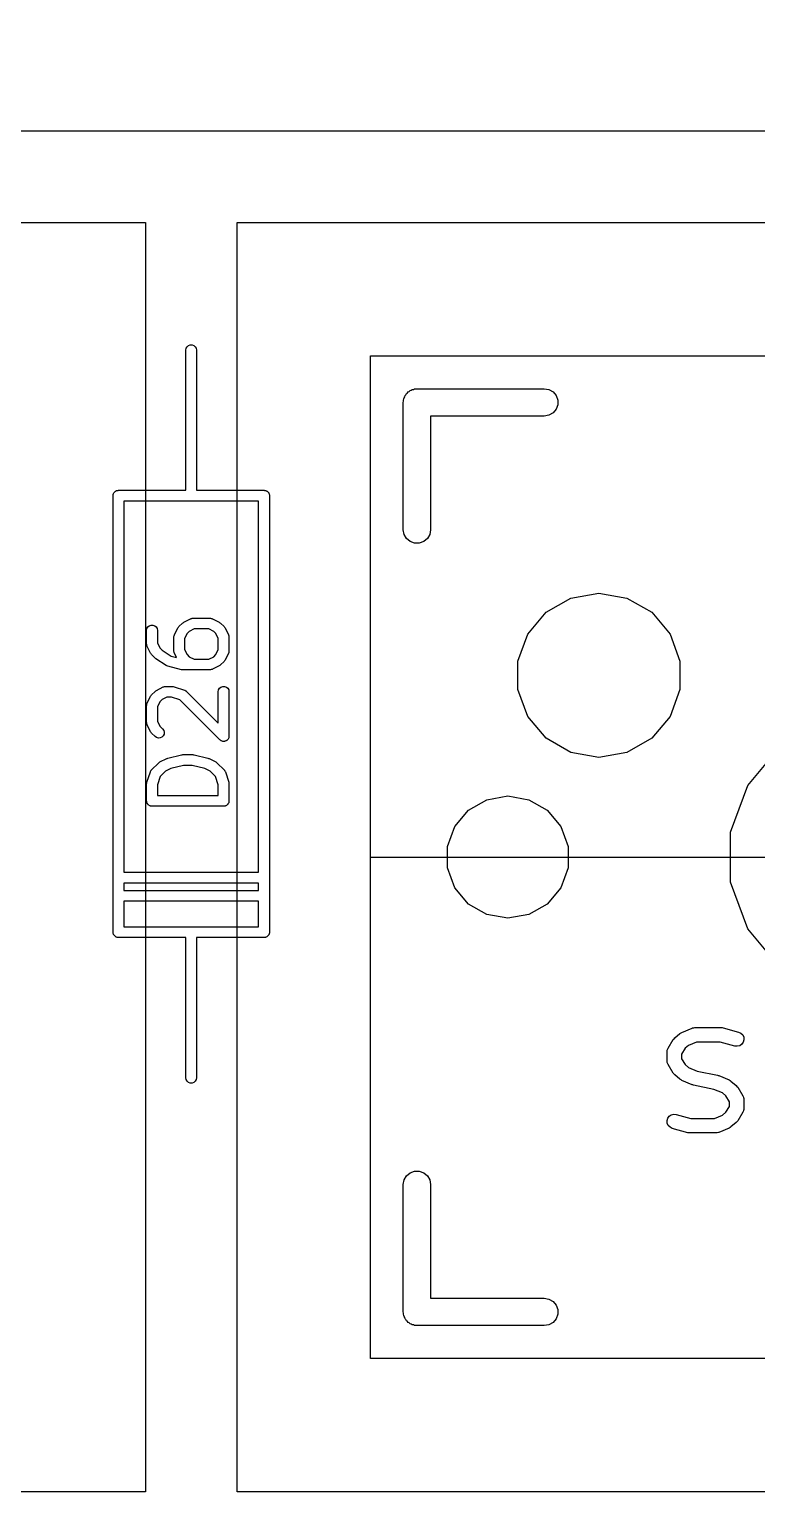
# Model space of a CAD drawing. Header units: millimetres. Extents: x 30 to 728, y -111 to 447.
# Drawn here: x 166.35 to 176.5, y 140.22 to 160.65 of the extents above; entities that cross this region are included whole.
import ezdxf

# ---------------------------------------------------------------- set-up
doc = ezdxf.new("R2010")
doc.units = ezdxf.units.MM
for name, color, linetype in [('BLACK', 7, 'Continuous'), ('プレート', 6, 'Continuous'), ('参照キーキャップ', 7, 'Continuous'), ('寸法', 21, 'Continuous')]:
    doc.layers.add(name, color=color, linetype=linetype)
doc.layers.add('補助線', color=4, linetype='Continuous', transparency=0.8)

# ---------------------------------------------------------------- blocks, each defined once
blk = doc.blocks.new('hhskb-F.SilkS')
at = {"layer": 'BLACK'}
for p, q in [((134.93, -71.8943), (134.943, -71.8718)), ((134.943, -71.8718), (134.963, -71.855)), ((134.963, -71.855), (134.987, -71.8461)), ((134.987, -71.8461), (135.013, -71.8461)), ((135.013, -71.8461), (135.037, -71.855)), ((135.037, -71.855), (135.057, -71.8718)), ((135.057, -71.8718), (135.07, -71.8943)), ((134.925, -71.92), (134.93, -71.8943)), ((134.925, -73.19), (134.925, -71.92)), ((135.07, -71.8943), (135.075, -71.92)), ((135.075, -71.92), (135.075, -73.19)), ((138.028, -72.5041), (138.042, -72.4957)), ((138.042, -72.4957), (138.055, -72.485)), ((138.055, -72.485), (138.07, -72.4793)), ((138.07, -72.4793), (138.085, -72.471)), ((138.085, -72.471), (138.101, -72.4681)), ((138.101, -72.4681), (138.117, -72.4624)), ((138.117, -72.4624), (138.134, -72.4624)), ((138.134, -72.4624), (138.15, -72.4595)), ((138.15, -72.4595), (139.928, -72.4595)), ((139.928, -72.4595), (139.993, -72.471)), ((139.993, -72.471), (140.05, -72.5041)), ((137.959, -72.65), (137.962, -72.6336)), ((137.959, -74.428), (137.959, -72.65)), ((137.962, -72.6169), (137.968, -72.6013)), ((137.962, -72.6336), (137.962, -72.6169)), ((137.968, -72.6013), (137.971, -72.5848)), ((137.971, -72.5848), (137.979, -72.5704)), ((137.979, -72.5704), (137.985, -72.5547)), ((137.985, -72.5547), (137.996, -72.542)), ((137.996, -72.542), (138.004, -72.5275)), ((138.004, -72.5275), (138.017, -72.5168)), ((138.017, -72.5168), (138.028, -72.5041)), ((140.05, -72.5041), (140.093, -72.5547)), ((140.093, -72.5547), (140.116, -72.6169)), ((140.116, -72.6831), (140.093, -72.7452)), ((140.116, -72.6169), (140.116, -72.6831)), ((139.928, -72.8405), (138.34, -72.8405)), ((138.34, -72.8405), (138.34, -74.428)), ((139.993, -72.829), (139.928, -72.8405)), ((140.05, -72.7959), (139.993, -72.829)), ((140.093, -72.7452), (140.05, -72.7959)), ((134.925, -73.877), (134.925, -73.19)), ((135.075, -73.19), (135.075, -73.877)), ((133.912, -73.9328), (133.914, -73.9263)), ((133.914, -73.9263), (133.917, -73.9207)), ((133.917, -73.9207), (133.919, -73.9145)), ((133.919, -73.9145), (133.923, -73.9095)), ((133.923, -73.9095), (133.927, -73.9038)), ((133.927, -73.9038), (133.932, -73.8996)), ((133.932, -73.8996), (133.936, -73.8945)), ((133.936, -73.8945), (133.941, -73.8913)), ((133.941, -73.8913), (133.946, -73.887)), ((133.946, -73.887), (133.953, -73.8848)), ((133.953, -73.8848), (133.958, -73.8815)), ((133.958, -73.8815), (133.965, -73.8804)), ((133.965, -73.8804), (133.971, -73.8781)), ((133.971, -73.8781), (133.978, -73.8781)), ((133.978, -73.8781), (133.984, -73.877)), ((133.984, -73.877), (134.925, -73.877)), ((135.075, -73.877), (136.016, -73.877)), ((136.016, -73.877), (136.022, -73.8781)), ((136.022, -73.8781), (136.029, -73.8781)), ((136.029, -73.8781), (136.035, -73.8804)), ((136.035, -73.8804), (136.042, -73.8815)), ((136.042, -73.8815), (136.047, -73.8848)), ((136.047, -73.8848), (136.053, -73.887)), ((136.053, -73.887), (136.059, -73.8913)), ((136.059, -73.8913), (136.064, -73.8945)), ((136.064, -73.8945), (136.068, -73.8996)), ((136.068, -73.8996), (136.073, -73.9038)), ((136.073, -73.9038), (136.077, -73.9095)), ((136.077, -73.9095), (136.081, -73.9145)), ((136.081, -73.9145), (136.083, -73.9207)), ((136.083, -73.9207), (136.086, -73.9263)), ((136.086, -73.9263), (136.088, -73.9328)), ((133.909, -73.952), (133.91, -73.9455)), ((133.909, -80.048), (133.909, -73.952)), ((133.91, -73.939), (133.912, -73.9328)), ((133.91, -73.9455), (133.91, -73.939)), ((135, -74.027), (134.059, -74.027)), ((134.059, -74.027), (134.059, -79.211)), ((135.941, -74.027), (135, -74.027)), ((135.941, -79.211), (135.941, -74.027)), ((136.088, -73.9328), (136.09, -73.939)), ((136.09, -73.939), (136.09, -73.9455)), ((136.09, -73.9455), (136.091, -73.952)), ((136.091, -73.952), (136.091, -80.048)), ((137.971, -74.4932), (137.959, -74.428)), ((138.004, -74.5505), (137.971, -74.4932)), ((138.329, -74.4932), (138.296, -74.5505)), ((138.34, -74.428), (138.329, -74.4932)), ((138.055, -74.593), (138.004, -74.5505)), ((138.117, -74.6156), (138.055, -74.593)), ((138.183, -74.6156), (138.117, -74.6156)), ((138.245, -74.593), (138.183, -74.6156)), ((138.296, -74.5505), (138.245, -74.593)), ((140.298, -75.3818), (140.69, -75.3126)), ((140.69, -75.3126), (141.082, -75.3818)), ((139.952, -75.5811), (140.298, -75.3818)), ((141.082, -75.3818), (141.428, -75.5811)), ((134.415, -75.7684), (134.439, -75.7595)), ((134.439, -75.7595), (134.465, -75.7595)), ((134.465, -75.7595), (134.49, -75.7684)), ((134.828, -75.7803), (134.876, -75.7327)), ((134.876, -75.7327), (134.885, -75.7258)), ((134.885, -75.7258), (134.895, -75.7186)), ((134.895, -75.7186), (134.99, -75.671)), ((134.99, -75.671), (134.994, -75.6698)), ((134.994, -75.6698), (134.998, -75.6676)), ((134.998, -75.6676), (135.007, -75.6661)), ((135.007, -75.6661), (135.015, -75.6636)), ((135.015, -75.6636), (135.02, -75.6638)), ((135.02, -75.6638), (135.024, -75.6631)), ((135.024, -75.6631), (135.262, -75.6631)), ((135.262, -75.6631), (135.266, -75.6638)), ((135.266, -75.6638), (135.27, -75.6636)), ((135.27, -75.6636), (135.279, -75.6661)), ((135.279, -75.6661), (135.288, -75.6676)), ((135.288, -75.6676), (135.291, -75.6698)), ((135.291, -75.6698), (135.295, -75.671)), ((135.295, -75.671), (135.391, -75.7186)), ((135.391, -75.7186), (135.4, -75.7258)), ((135.4, -75.7258), (135.41, -75.7327)), ((135.41, -75.7327), (135.458, -75.7803)), ((139.696, -75.8863), (139.952, -75.5811)), ((141.428, -75.5811), (141.684, -75.8863)), ((134.377, -75.8333), (134.382, -75.8077)), ((134.377, -76.0238), (134.377, -75.8333)), ((134.382, -75.8077), (134.395, -75.7851)), ((134.395, -75.7851), (134.415, -75.7684)), ((134.49, -75.7684), (134.51, -75.7851)), ((134.51, -75.7851), (134.523, -75.8077)), ((134.523, -75.8077), (134.527, -75.8333)), ((134.527, -75.8333), (134.527, -76.0061)), ((134.758, -75.9286), (134.759, -75.9243)), ((134.758, -76.119), (134.758, -75.9286)), ((134.759, -75.92), (134.761, -75.9116)), ((134.759, -75.9243), (134.759, -75.92)), ((134.761, -75.9116), (134.763, -75.9029)), ((134.763, -75.9029), (134.765, -75.8992)), ((134.765, -75.8992), (134.766, -75.895)), ((134.766, -75.895), (134.814, -75.7998)), ((134.814, -75.7998), (134.821, -75.7901)), ((134.821, -75.7901), (134.828, -75.7803)), ((134.943, -75.8778), (134.908, -75.9463)), ((134.908, -75.9463), (134.908, -76.1013)), ((134.973, -75.8474), (134.943, -75.8778)), ((135.042, -75.8131), (134.973, -75.8474)), ((135.244, -75.8131), (135.042, -75.8131)), ((135.313, -75.8474), (135.244, -75.8131)), ((135.343, -75.8778), (135.313, -75.8474)), ((135.377, -75.9463), (135.343, -75.8778)), ((135.377, -76.1013), (135.377, -75.9463)), ((135.458, -75.7803), (135.465, -75.7901)), ((135.465, -75.7901), (135.472, -75.7998)), ((135.472, -75.7998), (135.519, -75.895)), ((135.519, -75.895), (135.521, -75.8992)), ((135.521, -75.8992), (135.523, -75.9029)), ((135.523, -75.9029), (135.524, -75.9116)), ((135.524, -75.9116), (135.527, -75.92)), ((135.527, -75.92), (135.527, -75.9243)), ((135.527, -75.9243), (135.527, -75.9286)), ((135.527, -75.9286), (135.527, -76.119)), ((139.56, -76.2608), (139.696, -75.8863)), ((141.684, -75.8863), (141.82, -76.2608)), ((134.378, -76.0281), (134.377, -76.0238)), ((134.378, -76.0324), (134.378, -76.0281)), ((134.38, -76.0408), (134.378, -76.0324)), ((134.382, -76.0495), (134.38, -76.0408)), ((134.384, -76.0532), (134.382, -76.0495)), ((134.385, -76.0574), (134.384, -76.0532)), ((134.433, -76.1526), (134.385, -76.0574)), ((134.44, -76.1622), (134.433, -76.1526)), ((134.447, -76.1721), (134.44, -76.1622)), ((134.495, -76.2197), (134.447, -76.1721)), ((134.527, -76.0061), (134.562, -76.0746)), ((134.562, -76.0746), (134.595, -76.1084)), ((134.595, -76.1084), (134.721, -76.1923)), ((134.759, -76.1233), (134.758, -76.119)), ((134.759, -76.1276), (134.759, -76.1233)), ((134.761, -76.136), (134.759, -76.1276)), ((134.763, -76.1447), (134.761, -76.136)), ((134.765, -76.1484), (134.763, -76.1447)), ((134.766, -76.1526), (134.765, -76.1484)), ((134.795, -76.2108), (134.766, -76.1526)), ((134.908, -76.1013), (134.943, -76.1699)), ((134.943, -76.1699), (134.973, -76.2003)), ((135.313, -76.2003), (135.343, -76.1699)), ((135.343, -76.1699), (135.377, -76.1013)), ((135.519, -76.1526), (135.472, -76.2478)), ((135.521, -76.1484), (135.519, -76.1526)), ((135.523, -76.1447), (135.521, -76.1484)), ((135.524, -76.136), (135.523, -76.1447)), ((135.527, -76.1276), (135.524, -76.136)), ((135.527, -76.119), (135.527, -76.1233)), ((135.527, -76.1233), (135.527, -76.1276)), ((134.501, -76.224), (134.495, -76.2197)), ((134.506, -76.2291), (134.501, -76.224)), ((134.649, -76.3243), (134.506, -76.2291)), ((134.661, -76.3295), (134.649, -76.3243)), ((134.672, -76.3347), (134.661, -76.3295)), ((134.863, -76.3823), (134.672, -76.3347)), ((134.721, -76.1923), (134.795, -76.2108)), ((134.973, -76.2003), (135.042, -76.2345)), ((135.042, -76.2345), (135.244, -76.2345)), ((135.244, -76.2345), (135.313, -76.2003)), ((135.288, -76.38), (135.279, -76.3815)), ((135.291, -76.3778), (135.288, -76.38)), ((135.295, -76.3766), (135.291, -76.3778)), ((135.391, -76.329), (135.295, -76.3766)), ((135.4, -76.3218), (135.391, -76.329)), ((135.41, -76.3149), (135.4, -76.3218)), ((135.458, -76.2673), (135.41, -76.3149)), ((135.465, -76.2575), (135.458, -76.2673)), ((135.472, -76.2478), (135.465, -76.2575)), ((139.56, -76.6592), (139.56, -76.2608)), ((141.82, -76.2608), (141.82, -76.6592)), ((134.872, -76.3829), (134.863, -76.3823)), ((134.881, -76.3845), (134.872, -76.3829)), ((135.262, -76.3845), (134.881, -76.3845)), ((135.266, -76.3838), (135.262, -76.3845)), ((135.27, -76.384), (135.266, -76.3838)), ((135.279, -76.3815), (135.27, -76.384)), ((134.385, -76.8474), (134.433, -76.7522)), ((134.433, -76.7522), (134.44, -76.7425)), ((134.44, -76.7425), (134.447, -76.7327)), ((134.447, -76.7327), (134.495, -76.6851)), ((134.495, -76.6851), (134.504, -76.6782)), ((134.504, -76.6782), (134.514, -76.671)), ((134.514, -76.671), (134.609, -76.6234)), ((134.661, -76.7655), (134.592, -76.7997)), ((134.609, -76.6234), (134.613, -76.6222)), ((134.613, -76.6222), (134.617, -76.62)), ((134.617, -76.62), (134.626, -76.6185)), ((134.626, -76.6185), (134.634, -76.616)), ((134.634, -76.616), (134.639, -76.6162)), ((134.639, -76.6162), (134.643, -76.6155)), ((134.643, -76.6155), (134.738, -76.6155)), ((134.726, -76.7655), (134.661, -76.7655)), ((134.84, -76.8036), (134.726, -76.7655)), ((134.738, -76.6155), (134.75, -76.6176)), ((134.75, -76.6176), (134.762, -76.6193)), ((134.762, -76.6193), (134.905, -76.6669)), ((134.905, -76.6669), (134.908, -76.669)), ((134.908, -76.669), (134.913, -76.6701)), ((134.913, -76.6701), (134.92, -76.6752)), ((134.92, -76.6752), (134.928, -76.6793)), ((134.928, -76.6793), (134.93, -76.6826)), ((134.93, -76.6826), (134.934, -76.6851)), ((134.934, -76.6851), (135.377, -77.1285)), ((135.377, -76.6905), (135.382, -76.6648)), ((135.377, -77.1285), (135.377, -76.6905)), ((135.382, -76.6648), (135.395, -76.6423)), ((135.395, -76.6423), (135.415, -76.6255)), ((135.415, -76.6255), (135.439, -76.6166)), ((135.439, -76.6166), (135.465, -76.6166)), ((135.465, -76.6166), (135.49, -76.6255)), ((135.49, -76.6255), (135.51, -76.6423)), ((135.51, -76.6423), (135.523, -76.6648)), ((135.523, -76.6648), (135.527, -76.6905)), ((135.527, -76.6905), (135.527, -77.3095)), ((139.696, -77.0337), (139.56, -76.6592)), ((141.82, -76.6592), (141.684, -77.0337)), ((134.377, -76.881), (134.378, -76.8767)), ((134.377, -77.119), (134.377, -76.881)), ((134.378, -76.8724), (134.38, -76.864)), ((134.378, -76.8767), (134.378, -76.8724)), ((134.38, -76.864), (134.382, -76.8553)), ((134.382, -76.8553), (134.384, -76.8516)), ((134.384, -76.8516), (134.385, -76.8474)), ((134.562, -76.8301), (134.527, -76.8987)), ((134.527, -76.8987), (134.527, -77.1013)), ((134.592, -76.7997), (134.562, -76.8301)), ((135.399, -77.3626), (134.84, -76.8036)), ((134.378, -77.1233), (134.377, -77.119)), ((134.378, -77.1276), (134.378, -77.1233)), ((134.38, -77.136), (134.378, -77.1276)), ((134.382, -77.1447), (134.38, -77.136)), ((134.384, -77.1484), (134.382, -77.1447)), ((134.385, -77.1526), (134.384, -77.1484)), ((134.433, -77.2478), (134.385, -77.1526)), ((134.527, -77.1013), (134.562, -77.1699)), ((134.562, -77.1699), (134.601, -77.2089)), ((139.952, -77.3389), (139.696, -77.0337)), ((141.684, -77.0337), (141.428, -77.3389)), ((134.44, -77.2575), (134.433, -77.2478)), ((134.447, -77.2673), (134.44, -77.2575)), ((134.495, -77.3149), (134.447, -77.2673)), ((134.516, -77.3299), (134.495, -77.3149)), ((134.541, -77.3366), (134.516, -77.3299)), ((134.567, -77.3343), (134.541, -77.3366)), ((134.591, -77.3233), (134.567, -77.3343)), ((134.609, -77.3049), (134.591, -77.3233)), ((134.601, -77.2089), (134.616, -77.2302)), ((134.62, -77.2813), (134.609, -77.3049)), ((134.616, -77.2302), (134.622, -77.2554)), ((134.622, -77.2554), (134.62, -77.2813)), ((135.407, -77.3682), (135.399, -77.3626)), ((135.415, -77.3745), (135.407, -77.3682)), ((135.418, -77.3756), (135.415, -77.3745)), ((135.421, -77.3775), (135.418, -77.3756)), ((135.43, -77.38), (135.421, -77.3775)), ((135.439, -77.3834), (135.43, -77.38)), ((135.443, -77.3834), (135.439, -77.3834)), ((135.446, -77.3842), (135.443, -77.3834)), ((135.456, -77.3834), (135.446, -77.3842)), ((135.465, -77.3834), (135.456, -77.3834)), ((135.469, -77.3823), (135.465, -77.3834)), ((135.472, -77.382), (135.469, -77.3823)), ((135.481, -77.3778), (135.472, -77.382)), ((135.49, -77.3745), (135.481, -77.3778)), ((135.492, -77.3724), (135.49, -77.3745)), ((135.495, -77.371), (135.492, -77.3724)), ((135.502, -77.364), (135.495, -77.371)), ((135.51, -77.3577), (135.502, -77.364)), ((135.511, -77.3549), (135.51, -77.3577)), ((135.514, -77.3525), (135.511, -77.3549)), ((135.518, -77.3437), (135.514, -77.3525)), ((135.523, -77.3352), (135.518, -77.3437)), ((135.525, -77.3289), (135.523, -77.3319)), ((135.523, -77.3319), (135.523, -77.3352)), ((135.526, -77.3192), (135.525, -77.3289)), ((135.527, -77.3095), (135.526, -77.3192)), ((140.298, -77.5382), (139.952, -77.3389)), ((141.428, -77.3389), (141.082, -77.5382)), ((134.672, -77.6177), (134.863, -77.5701)), ((134.863, -77.5701), (134.872, -77.5695)), ((134.872, -77.5695), (134.881, -77.5679)), ((134.881, -77.5679), (135.024, -77.5679)), ((135.024, -77.5679), (135.033, -77.5695)), ((135.033, -77.5695), (135.042, -77.5701)), ((135.042, -77.5701), (135.232, -77.6177)), ((140.69, -77.6074), (140.298, -77.5382)), ((141.082, -77.5382), (140.69, -77.6074)), ((142.767, -77.9992), (143.213, -77.4667)), ((134.381, -77.9525), (134.429, -77.8096)), ((134.429, -77.8096), (134.431, -77.8058)), ((134.431, -77.8058), (134.432, -77.8016)), ((134.432, -77.8016), (134.437, -77.7944)), ((134.437, -77.7944), (134.441, -77.7867)), ((134.441, -77.7867), (134.444, -77.7838)), ((134.444, -77.7838), (134.447, -77.7803)), ((134.447, -77.7803), (134.542, -77.6851)), ((134.542, -77.6851), (134.552, -77.6782)), ((134.552, -77.6782), (134.562, -77.671)), ((134.562, -77.671), (134.657, -77.6234)), ((134.64, -77.7997), (134.566, -77.8738)), ((134.717, -77.7612), (134.64, -77.7997)), ((134.657, -77.6234), (134.665, -77.6211)), ((134.665, -77.6211), (134.672, -77.6177)), ((134.89, -77.7179), (134.717, -77.7612)), ((135.015, -77.7179), (134.89, -77.7179)), ((135.188, -77.7612), (135.015, -77.7179)), ((135.265, -77.7997), (135.188, -77.7612)), ((135.232, -77.6177), (135.24, -77.6211)), ((135.24, -77.6211), (135.248, -77.6234)), ((135.248, -77.6234), (135.343, -77.671)), ((135.339, -77.8738), (135.265, -77.7997)), ((135.343, -77.671), (135.353, -77.6782)), ((135.353, -77.6782), (135.363, -77.6851)), ((135.363, -77.6851), (135.458, -77.7803)), ((135.458, -77.7803), (135.46, -77.7838)), ((135.46, -77.7838), (135.464, -77.7867)), ((135.464, -77.7867), (135.468, -77.7944)), ((135.468, -77.7944), (135.473, -77.8016)), ((135.473, -77.8016), (135.474, -77.8058)), ((135.474, -77.8058), (135.476, -77.8096)), ((135.476, -77.8096), (135.524, -77.9525)), ((134.377, -77.9762), (134.379, -77.9643)), ((134.377, -78.2143), (134.377, -77.9762)), ((134.379, -77.9643), (134.381, -77.9525)), ((134.566, -77.8738), (134.527, -77.9884)), ((134.527, -77.9884), (134.527, -78.1393)), ((135.377, -77.9884), (135.339, -77.8738)), ((135.377, -78.1393), (135.377, -77.9884)), ((135.524, -77.9525), (135.525, -77.9643)), ((135.525, -77.9643), (135.527, -77.9762)), ((135.527, -77.9762), (135.527, -78.2143)), ((142.529, -78.6524), (142.767, -77.9992)), ((134.379, -78.2207), (134.377, -78.2143)), ((134.527, -78.1393), (135.377, -78.1393)), ((135.527, -78.2143), (135.526, -78.2207)), ((138.871, -78.3457), (139.128, -78.1974)), ((139.128, -78.1974), (139.42, -78.1458)), ((139.42, -78.1458), (139.712, -78.1974)), ((139.712, -78.1974), (139.969, -78.3457)), ((134.379, -78.2273), (134.379, -78.2207)), ((134.381, -78.2335), (134.379, -78.2273)), ((134.382, -78.2399), (134.381, -78.2335)), ((134.385, -78.2456), (134.382, -78.2399)), ((134.387, -78.2518), (134.385, -78.2456)), ((134.392, -78.2568), (134.387, -78.2518)), ((134.395, -78.2625), (134.392, -78.2568)), ((134.4, -78.2667), (134.395, -78.2625)), ((134.404, -78.2717), (134.4, -78.2667)), ((134.41, -78.275), (134.404, -78.2717)), ((134.415, -78.2792), (134.41, -78.275)), ((134.421, -78.2815), (134.415, -78.2792)), ((134.427, -78.2848), (134.421, -78.2815)), ((134.433, -78.2859), (134.427, -78.2848)), ((134.439, -78.2881), (134.433, -78.2859)), ((134.446, -78.2881), (134.439, -78.2881)), ((134.452, -78.2893), (134.446, -78.2881)), ((135.452, -78.2893), (134.452, -78.2893)), ((135.459, -78.2881), (135.452, -78.2893)), ((135.465, -78.2881), (135.459, -78.2881)), ((135.472, -78.2859), (135.465, -78.2881)), ((135.478, -78.2848), (135.472, -78.2859)), ((135.484, -78.2815), (135.478, -78.2848)), ((135.49, -78.2792), (135.484, -78.2815)), ((135.495, -78.275), (135.49, -78.2792)), ((135.501, -78.2717), (135.495, -78.275)), ((135.505, -78.2667), (135.501, -78.2717)), ((135.51, -78.2625), (135.505, -78.2667)), ((135.513, -78.2568), (135.51, -78.2625)), ((135.517, -78.2518), (135.513, -78.2568)), ((135.52, -78.2456), (135.517, -78.2518)), ((135.523, -78.2399), (135.52, -78.2456)), ((135.524, -78.2335), (135.523, -78.2399)), ((135.526, -78.2273), (135.524, -78.2335)), ((135.526, -78.2207), (135.526, -78.2273)), ((138.68, -78.5729), (138.871, -78.3457)), ((139.969, -78.3457), (140.16, -78.5729)), ((138.579, -78.8517), (138.68, -78.5729)), ((140.16, -78.5729), (140.261, -78.8517)), ((142.529, -79.3476), (142.529, -78.6524)), ((138.579, -79.1483), (138.579, -78.8517)), ((140.261, -78.8517), (140.261, -79.1483)), ((134.059, -79.211), (135.941, -79.211)), ((138.68, -79.4271), (138.579, -79.1483)), ((140.261, -79.1483), (140.16, -79.4271)), ((134.059, -79.361), (134.059, -79.465)), ((135.941, -79.361), (134.059, -79.361)), ((135.941, -79.465), (135.941, -79.361)), ((138.871, -79.6543), (138.68, -79.4271)), ((140.16, -79.4271), (139.969, -79.6543)), ((142.767, -80.0008), (142.529, -79.3476)), ((134.059, -79.465), (135.941, -79.465)), ((135.941, -79.615), (134.059, -79.615)), ((134.059, -79.615), (134.059, -79.973)), ((135.941, -79.973), (135.941, -79.615)), ((139.128, -79.8026), (138.871, -79.6543)), ((139.42, -79.8541), (139.128, -79.8026)), ((139.712, -79.8026), (139.42, -79.8541)), ((139.969, -79.6543), (139.712, -79.8026)), ((133.91, -80.0545), (133.909, -80.048)), ((133.91, -80.061), (133.91, -80.0545)), ((134.059, -79.973), (135, -79.973)), ((135, -79.973), (135.941, -79.973)), ((136.091, -80.048), (136.09, -80.0545)), ((136.09, -80.0545), (136.09, -80.061)), ((143.213, -80.5332), (142.767, -80.0008)), ((133.912, -80.0672), (133.91, -80.061)), ((133.914, -80.0737), (133.912, -80.0672)), ((133.917, -80.0793), (133.914, -80.0737)), ((133.919, -80.0855), (133.917, -80.0793)), ((133.923, -80.0905), (133.919, -80.0855)), ((133.927, -80.0962), (133.923, -80.0905)), ((133.932, -80.1004), (133.927, -80.0962)), ((133.936, -80.1055), (133.932, -80.1004)), ((133.941, -80.1087), (133.936, -80.1055)), ((133.946, -80.113), (133.941, -80.1087)), ((133.953, -80.1152), (133.946, -80.113)), ((133.958, -80.1185), (133.953, -80.1152)), ((133.965, -80.1196), (133.958, -80.1185)), ((133.971, -80.1219), (133.965, -80.1196)), ((133.978, -80.1219), (133.971, -80.1219)), ((133.984, -80.123), (133.978, -80.1219)), ((134.925, -80.123), (133.984, -80.123)), ((134.925, -80.81), (134.925, -80.123)), ((136.016, -80.123), (135.075, -80.123)), ((135.075, -80.123), (135.075, -80.81)), ((136.022, -80.1219), (136.016, -80.123)), ((136.029, -80.1219), (136.022, -80.1219)), ((136.035, -80.1196), (136.029, -80.1219)), ((136.042, -80.1185), (136.035, -80.1196)), ((136.047, -80.1152), (136.042, -80.1185)), ((136.053, -80.113), (136.047, -80.1152)), ((136.059, -80.1087), (136.053, -80.113)), ((136.064, -80.1055), (136.059, -80.1087)), ((136.068, -80.1004), (136.064, -80.1055)), ((136.073, -80.0962), (136.068, -80.1004)), ((136.077, -80.0905), (136.073, -80.0962)), ((136.081, -80.0855), (136.077, -80.0905)), ((136.083, -80.0793), (136.081, -80.0855)), ((136.086, -80.0737), (136.083, -80.0793)), ((136.088, -80.0672), (136.086, -80.0737)), ((136.09, -80.061), (136.088, -80.0672)), ((134.925, -82.08), (134.925, -80.81)), ((135.075, -80.81), (135.075, -82.08)), ((141.75, -81.5224), (141.822, -81.4619)), ((141.822, -81.4619), (141.836, -81.4544)), ((141.836, -81.4544), (141.848, -81.4462)), ((141.848, -81.4462), (141.993, -81.3857)), ((141.993, -81.3857), (141.996, -81.3852)), ((141.996, -81.3852), (141.998, -81.3841)), ((141.998, -81.3841), (142.013, -81.3814)), ((142.013, -81.3814), (142.028, -81.378)), ((142.028, -81.378), (142.03, -81.3783)), ((142.03, -81.3783), (142.033, -81.3779)), ((142.033, -81.3779), (142.395, -81.3779)), ((142.395, -81.3779), (142.409, -81.3803)), ((142.409, -81.3803), (142.423, -81.3816)), ((142.423, -81.3816), (142.64, -81.4421)), ((142.64, -81.4421), (142.672, -81.4573)), ((142.672, -81.4573), (142.697, -81.4825)), ((142.697, -81.4825), (142.712, -81.5146)), ((141.645, -81.6946), (141.647, -81.6867)), ((141.647, -81.6867), (141.652, -81.6782)), ((141.652, -81.6782), (141.655, -81.6692)), ((141.655, -81.6692), (141.728, -81.5482)), ((141.728, -81.5482), (141.739, -81.5354)), ((141.739, -81.5354), (141.75, -81.5224)), ((141.893, -81.6675), (141.844, -81.7496)), ((141.941, -81.6279), (141.893, -81.6675)), ((142.053, -81.5811), (141.941, -81.6279)), ((142.382, -81.5811), (142.053, -81.5811)), ((142.586, -81.6379), (142.382, -81.5811)), ((142.621, -81.6413), (142.586, -81.6379)), ((142.655, -81.6325), (142.621, -81.6413)), ((142.684, -81.6125), (142.655, -81.6325)), ((142.705, -81.5838), (142.684, -81.6125)), ((142.714, -81.5498), (142.705, -81.5838)), ((142.712, -81.5146), (142.714, -81.5498)), ((141.641, -81.7214), (141.642, -81.7118)), ((141.641, -81.8424), (141.641, -81.7214)), ((141.642, -81.852), (141.641, -81.8424)), ((141.642, -81.7118), (141.643, -81.7021)), ((141.643, -81.8617), (141.642, -81.852)), ((141.643, -81.7021), (141.645, -81.6946)), ((141.645, -81.8692), (141.643, -81.8617)), ((141.647, -81.8771), (141.645, -81.8692)), ((141.652, -81.8856), (141.647, -81.8771)), ((141.655, -81.8947), (141.652, -81.8856)), ((141.728, -82.0156), (141.655, -81.8947)), ((141.844, -81.7496), (141.844, -81.8142)), ((141.844, -81.8142), (141.893, -81.8963)), ((134.93, -82.1057), (134.925, -82.08)), ((135.075, -82.08), (135.07, -82.1057)), ((141.739, -82.0284), (141.728, -82.0156)), ((141.75, -82.0414), (141.739, -82.0284)), ((141.822, -82.1019), (141.75, -82.0414)), ((141.893, -81.8963), (141.941, -81.9359)), ((141.941, -81.9359), (142.063, -81.9868)), ((142.063, -81.9868), (142.344, -82.0453)), ((142.344, -82.0453), (142.353, -82.0489)), ((142.353, -82.0489), (142.362, -82.051)), ((142.362, -82.051), (142.507, -82.1115)), ((134.943, -82.1282), (134.93, -82.1057)), ((134.963, -82.145), (134.943, -82.1282)), ((134.987, -82.1539), (134.963, -82.145)), ((135.013, -82.1539), (134.987, -82.1539)), ((135.037, -82.145), (135.013, -82.1539)), ((135.057, -82.1282), (135.037, -82.145)), ((135.07, -82.1057), (135.057, -82.1282)), ((141.836, -82.1094), (141.822, -82.1019)), ((141.848, -82.1176), (141.836, -82.1094)), ((141.993, -82.1781), (141.848, -82.1176)), ((142.003, -82.1802), (141.993, -82.1781)), ((142.012, -82.1837), (142.003, -82.1802)), ((142.293, -82.2423), (142.012, -82.1837)), ((142.415, -82.2931), (142.293, -82.2423)), ((142.462, -82.3327), (142.415, -82.2931)), ((142.507, -82.1115), (142.52, -82.1196)), ((142.52, -82.1196), (142.533, -82.1272)), ((142.533, -82.1272), (142.606, -82.1877)), ((142.606, -82.1877), (142.617, -82.2006)), ((142.617, -82.2006), (142.628, -82.2134)), ((142.628, -82.2134), (142.7, -82.3344)), ((142.512, -82.4148), (142.462, -82.3327)), ((142.462, -82.5615), (142.512, -82.4795)), ((142.512, -82.4795), (142.512, -82.4148)), ((142.7, -82.3344), (142.704, -82.3435)), ((142.704, -82.3435), (142.709, -82.3519)), ((142.709, -82.3519), (142.71, -82.3598)), ((142.71, -82.3598), (142.713, -82.3673)), ((142.713, -82.3673), (142.713, -82.3771)), ((142.713, -82.3771), (142.715, -82.3867)), ((142.715, -82.3867), (142.715, -82.5076)), ((141.641, -82.6793), (141.651, -82.6453)), ((141.644, -82.7144), (141.641, -82.6793)), ((141.651, -82.6453), (141.671, -82.6166)), ((141.671, -82.6166), (141.7, -82.5966)), ((141.7, -82.5966), (141.734, -82.5878)), ((141.734, -82.5878), (141.769, -82.5912)), ((141.769, -82.5912), (141.974, -82.6479)), ((141.974, -82.6479), (142.303, -82.6479)), ((142.303, -82.6479), (142.415, -82.6012)), ((142.415, -82.6012), (142.462, -82.5615)), ((142.606, -82.7066), (142.533, -82.7671)), ((142.617, -82.6937), (142.606, -82.7066)), ((142.628, -82.6808), (142.617, -82.6937)), ((142.7, -82.5599), (142.628, -82.6808)), ((142.704, -82.5508), (142.7, -82.5599)), ((142.709, -82.5424), (142.704, -82.5508)), ((142.71, -82.5344), (142.709, -82.5424)), ((142.713, -82.5269), (142.71, -82.5344)), ((142.715, -82.5076), (142.713, -82.5172)), ((142.713, -82.5172), (142.713, -82.5269)), ((141.659, -82.7466), (141.644, -82.7144)), ((141.683, -82.7717), (141.659, -82.7466)), ((141.715, -82.7869), (141.683, -82.7717)), ((141.933, -82.8474), (141.715, -82.7869)), ((141.946, -82.8487), (141.933, -82.8474)), ((141.96, -82.8511), (141.946, -82.8487)), ((142.323, -82.8511), (141.96, -82.8511)), ((142.325, -82.8507), (142.323, -82.8511)), ((142.328, -82.851), (142.325, -82.8507)), ((142.342, -82.8477), (142.328, -82.851)), ((142.358, -82.845), (142.342, -82.8477)), ((142.36, -82.8438), (142.358, -82.845)), ((142.362, -82.8433), (142.36, -82.8438)), ((142.507, -82.7828), (142.362, -82.8433)), ((142.52, -82.7746), (142.507, -82.7828)), ((142.533, -82.7671), (142.52, -82.7746)), ((137.959, -83.572), (137.971, -83.5068)), ((137.971, -83.5068), (138.004, -83.4495)), ((138.004, -83.4495), (138.055, -83.407)), ((138.055, -83.407), (138.117, -83.3844)), ((138.117, -83.3844), (138.183, -83.3844)), ((138.183, -83.3844), (138.245, -83.407)), ((138.245, -83.407), (138.296, -83.4495)), ((138.296, -83.4495), (138.329, -83.5068)), ((138.329, -83.5068), (138.34, -83.572)), ((137.959, -85.35), (137.959, -83.572)), ((138.34, -83.572), (138.34, -85.1595)), ((138.34, -85.1595), (139.928, -85.1595)), ((139.928, -85.1595), (139.993, -85.171)), ((137.962, -85.3664), (137.959, -85.35)), ((137.962, -85.3831), (137.962, -85.3664)), ((139.993, -85.171), (140.05, -85.2041)), ((140.05, -85.2041), (140.093, -85.2548)), ((140.093, -85.2548), (140.116, -85.3169)), ((140.116, -85.3169), (140.116, -85.3831)), ((137.968, -85.3987), (137.962, -85.3831)), ((137.971, -85.4152), (137.968, -85.3987)), ((137.979, -85.4296), (137.971, -85.4152)), ((137.985, -85.4453), (137.979, -85.4296)), ((137.996, -85.458), (137.985, -85.4453)), ((138.004, -85.4725), (137.996, -85.458)), ((138.017, -85.4832), (138.004, -85.4725)), ((138.028, -85.4959), (138.017, -85.4832)), ((138.042, -85.5043), (138.028, -85.4959)), ((138.055, -85.515), (138.042, -85.5043)), ((138.07, -85.5207), (138.055, -85.515)), ((138.085, -85.529), (138.07, -85.5207)), ((138.101, -85.5319), (138.085, -85.529)), ((138.117, -85.5376), (138.101, -85.5319)), ((138.134, -85.5376), (138.117, -85.5376)), ((138.15, -85.5405), (138.134, -85.5376)), ((139.928, -85.5405), (138.15, -85.5405)), ((139.993, -85.529), (139.928, -85.5405)), ((140.05, -85.4959), (139.993, -85.529)), ((140.093, -85.4453), (140.05, -85.4959)), ((140.116, -85.3831), (140.093, -85.4453))]:
    blk.add_line(p, q, dxfattribs=at)

msp = doc.modelspace()

# ---------------------------------------------------------------- linework, layer by layer
at = {"layer": 'プレート'}
msp.add_lwpolyline([(171.108, 142.086), (171.108, 156.086), (185.108, 156.086), (185.108, 142.086)], close=True, dxfattribs=at)
at = {"layer": '参照キーキャップ', "color": 7}
for points in [[(159.747, 176.947), (177.469, 176.947), (177.469, 159.225), (159.747, 159.225), (159.747, 176.947)], [(150.247, 157.947), (167.969, 157.947), (167.969, 140.225), (150.247, 140.225), (150.247, 157.947)], [(169.247, 157.947), (186.969, 157.947), (186.969, 140.225), (169.247, 140.225), (169.247, 157.947)]]:
    msp.add_lwpolyline(points, close=True, dxfattribs=at)
at = {"layer": '補助線'}
msp.add_line((171.108, 149.086), (185.108, 149.086), dxfattribs=at)

# ---------------------------------------------------------------- block references
at = {"layer": '寸法', "linetype": 'ByBlock'}
msp.add_blockref('hhskb-F.SilkS', (33.608, 228.086), dxfattribs=at)

doc.saveas('drawing.dxf')
